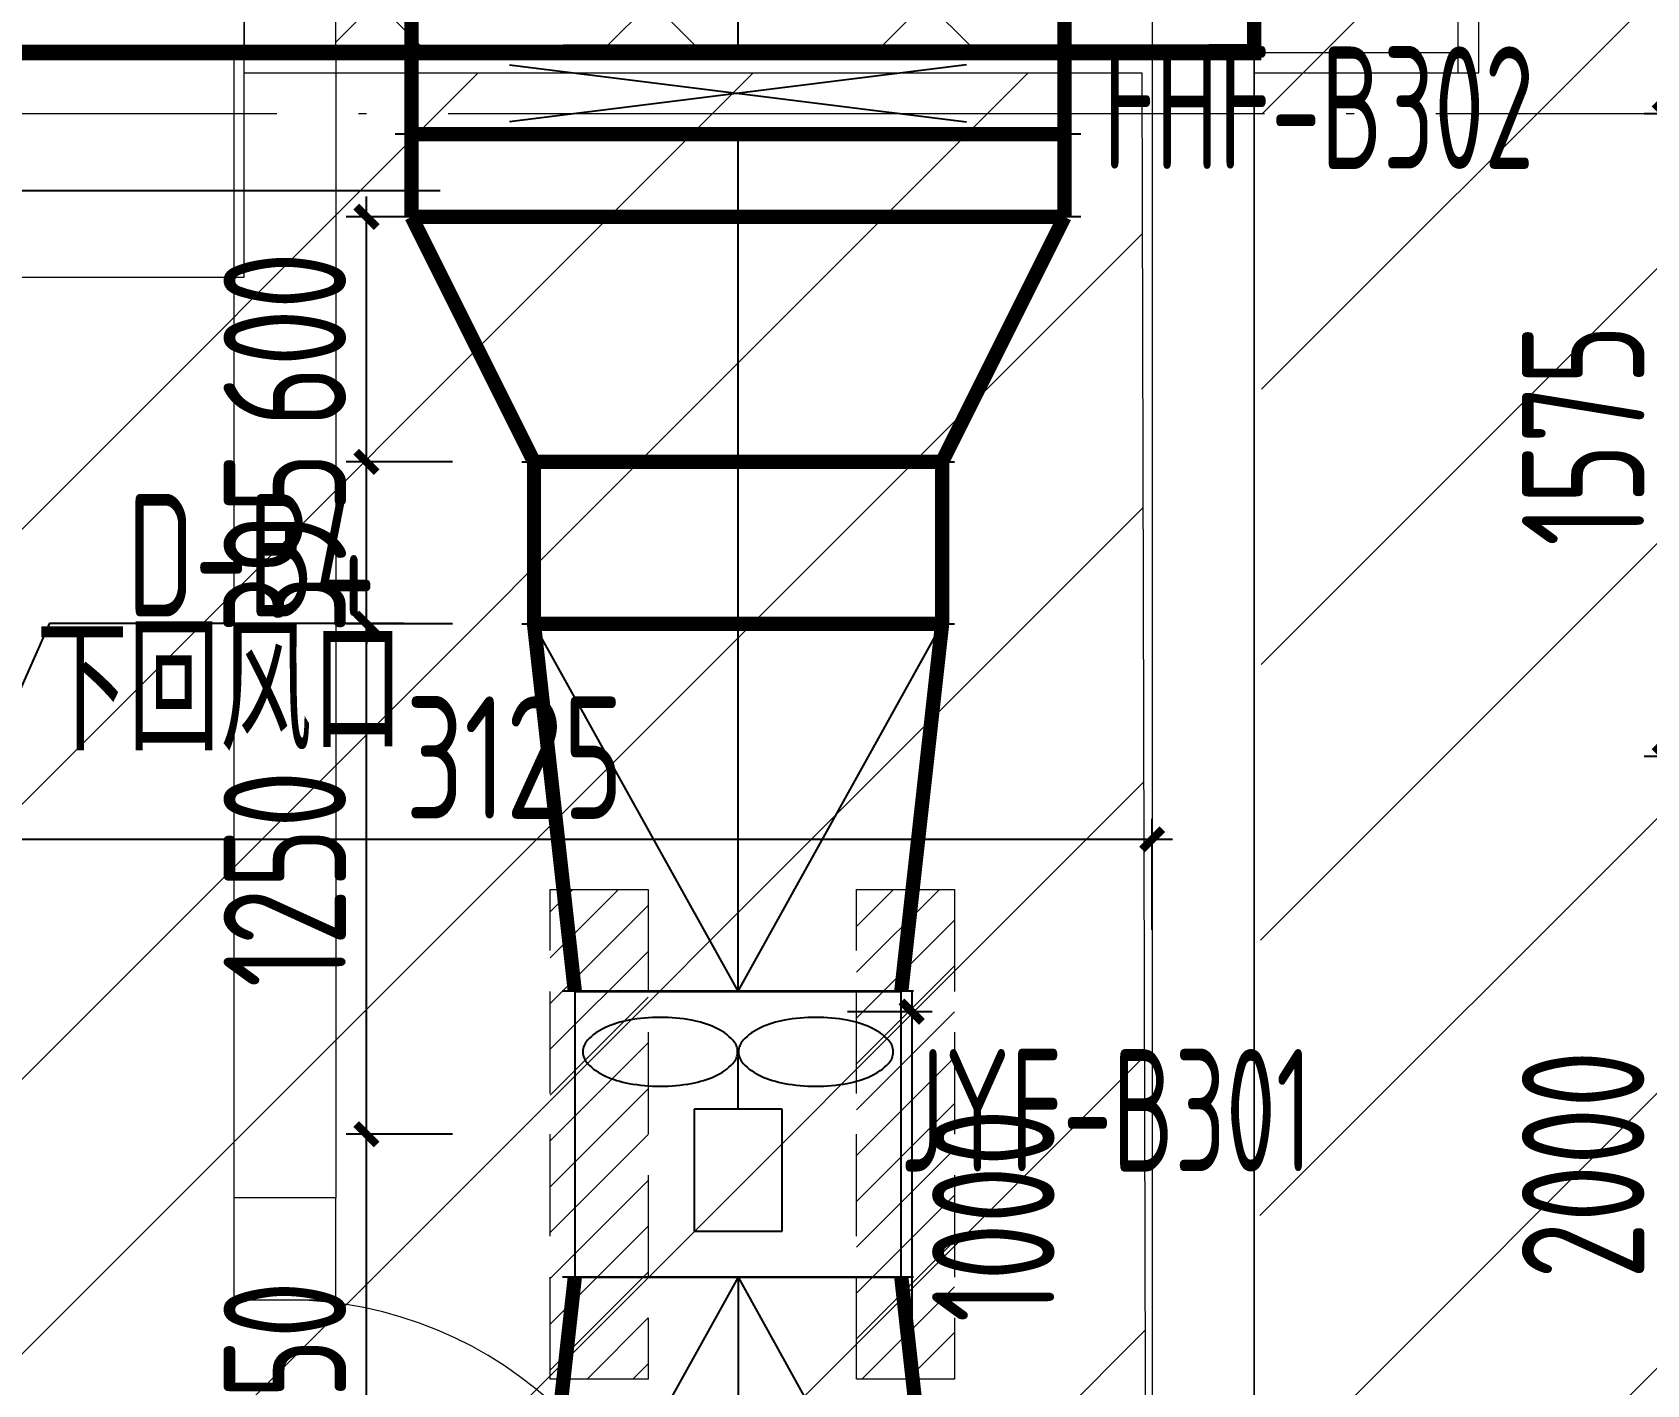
# Model space of a CAD drawing. Extents: x 4 to 13611208, y -605838 to 574722.
# Drawn here: x 13446978 to 13450934, y 191596 to 194909 of the extents above; entities that cross this region are included whole.
import ezdxf

# ---------------------------------------------------------------- set-up
doc = ezdxf.new("R2010")
doc.units = 0
doc.header["$LTSCALE"] = 1000
doc.header["$MEASUREMENT"] = 0
for name, pattern in [('CENTER2', [28.575000000000003, 19.05, -3.175, 3.175, -3.175]), ('DASH', [0.35, 0.25, -0.1]), ('DOTE', [2.4200000000000004, 2, -0.2, 0.02, -0.2])]:
    doc.linetypes.add(name, pattern=pattern)
for name, color, linetype in [('DUCT-D-P标注', 7, 'Continuous'), ('DUCT-K-P标注', 7, 'Continuous'), ('DUCT-X-P标注', 7, 'Continuous'), ('DUCT-X-S中心线', 5, 'CENTER2'), ('DUCT-X-S标注', 7, 'Continuous'), ('DUCT-X-S法兰', 4, 'Continuous'), ('DUCT-X-S管', 3, 'Continuous'), ('DUCT-X-S管端线', 4, 'Continuous'), ('DUCT-X-S管设备', 7, 'Continuous'), ('DUCT-X-S阀门', 7, 'Continuous'), ('SDF-标注', 7, 'Continuous')]:
    doc.layers.add(name, color=color, linetype=linetype)
doc.layers.add('建筑底图', color=8, linetype='Continuous', lineweight=13)
doc.styles.add('67', font='gbenor.shx', dxfattribs={"width": 0.7, "bigfont": 'hztxt.shx'})
doc.styles.add('du', font='gbenor.shx', dxfattribs={"width": 0.8, "bigfont": 'hztxt.shx'})
doc.dimstyles.new('67', dxfattribs={"dimscale": 100, "dimtxt": 3, "dimasz": 0.5, "dimexe": 0.5, "dimexo": 2, "dimgap": 0.5, "dimtad": 2, "dimdec": 0, "dimrnd": 5, "dimzin": 0, "dimdsep": 46, "dimtxsty": 'du', "dimblk": 'ARCHTICK', "dimcen": 0, "dimdle": 0.5, "dimclrd": 256, "dimclre": 256, "dimclrt": 256, "dimazin": 0, "dimtfac": 1, "dimtdec": 0, "dimtix": 1, "dimtmove": 2, "dimatfit": 3, "dimfxl": 100, "dimtolj": 1, "dimtzin": 0, "dimlwd": -1, "dimlwe": -1, "dimarcsym": 0})
pattern_1 = [(45, (0.2669163811951876, -129739.492322559), (-336.7596045400932, 336.7596045400933), [])]
pattern_2 = [(45, (793255.2557103541, 7.916241884231567e-09), (-56.1266007566822, 56.12660075668221), [])]

# ---------------------------------------------------------------- blocks, each defined once
blk = doc.blocks.new('$DorLib2D$00000001')
for p, q in [((0.45, 0.975), (0.5000000000000002, 0.975)), ((0.45, 0), (0.45, 0.975)), ((0.5, 0), (0.5, 0.975)), ((0.5, 0), (0.45, 0))]:
    blk.add_line(p, q)
at = {"lineweight": 13}
blk.add_arc((0.475, 0), 0.975, 91.46928358135379, 180, dxfattribs=at)
blk = doc.blocks.new('_FZH')
blk.add_lwpolyline([(-0.5, -0.5), (0.5, -0.5), (0.5000000000000001, 0.5), (-0.4999999999999999, 0.5)], close=True)
blk = doc.blocks.new('_ArchTick')
at = {"color": 0, "linetype": 'ByBlock', "const_width": 0.4}
blk.add_lwpolyline([(-0.5, -0.5), (0.5, 0.5)], dxfattribs=at)
blk = doc.blocks.new('*D330')
at = {"layer": 'SDF-标注', "transparency": 16777216}
for p, q in [((13450978.24580938, 191084.5146909715), (13450978.24580938, 193184.5146909706)), ((13451322.36620429, 193134.5146909706), (13450928.24580938, 193134.5146909706)), ((13451322.36620445, 191134.5146909715), (13450928.24580938, 191134.5146909715))]:
    blk.add_line(p, q, dxfattribs=at)
at = {"layer": 'SDF-标注', "transparency": 16777216, "xscale": 50, "yscale": 50, "zscale": 50}
for p, rotation in [((13450978.24580938, 193134.5146909706), 90), ((13450978.24580938, 191134.5146909715), 270)]:
    blk.add_blockref('_ArchTick', p, dxfattribs=dict(at, rotation=rotation))
at = {"layer": 'SDF-标注', "transparency": 16777216, "insert": (13450778.24580938, 192134.5146909732), "char_height": 300, "attachment_point": 5, "rotation": 90, "style": 'du'}
blk.add_mtext('\\A1;2000', dxfattribs=at)
blk = doc.blocks.new('*D331')
at = {"layer": 'SDF-标注', "transparency": 16777216}
for p, q in [((13450978.24580938, 193084.5146909706), (13450978.24580938, 194759.5146909707)), ((13451322.36620429, 194709.5146909707), (13450928.24580938, 194709.5146909707)), ((13451322.36620429, 193134.5146909706), (13450928.24580938, 193134.5146909706))]:
    blk.add_line(p, q, dxfattribs=at)
at = {"layer": 'SDF-标注', "transparency": 16777216, "xscale": 50, "yscale": 50, "zscale": 50}
for p, rotation in [((13450978.24580938, 194709.5146909707), 90), ((13450978.24580938, 193134.5146909706), 270)]:
    blk.add_blockref('_ArchTick', p, dxfattribs=dict(at, rotation=rotation))
at = {"layer": 'SDF-标注', "transparency": 16777216, "insert": (13450778.24580938, 193922.0146909728), "char_height": 300, "attachment_point": 5, "rotation": 90, "style": 'du'}
blk.add_mtext('\\A1;1575', dxfattribs=at)
blk = doc.blocks.new('*D971')
at = {"layer": 'DUCT-D-P标注', "transparency": 16777216}
for p, q in [((13446597.36620422, 192709.7500225883), (13446597.36620422, 192982)), ((13449722.36620434, 192709.7500225883), (13449722.36620434, 192982)), ((13446547.36620422, 192932), (13449772.36620434, 192932))]:
    blk.add_line(p, q, dxfattribs=at)
at = {"layer": 'DUCT-D-P标注', "transparency": 16777216, "xscale": 50, "yscale": 50, "zscale": 50, "rotation": 180}
blk.add_blockref('_ArchTick', (13446597.36620422, 192932), dxfattribs=at)
at = {"layer": 'DUCT-D-P标注', "transparency": 16777216, "xscale": 50, "yscale": 50, "zscale": 50}
blk.add_blockref('_ArchTick', (13449722.36620434, 192932), dxfattribs=at)
at = {"layer": 'DUCT-D-P标注', "transparency": 16777216, "insert": (13448159.86620428, 193132), "char_height": 300, "attachment_point": 5, "style": 'du'}
blk.add_mtext('\\A1;3125', dxfattribs=at)
blk = doc.blocks.new('*D972')
at = {"layer": 'DUCT-D-P标注', "transparency": 16777216}
for p, q in [((13449133.13379578, 192559.7500225883), (13449133.13379578, 191459.7500225883)), ((13448976, 192509.7500225883), (13449183.13379578, 192509.7500225883)), ((13448976, 191509.7500225883), (13449183.13379578, 191509.7500225883))]:
    blk.add_line(p, q, dxfattribs=at)
at = {"layer": 'DUCT-D-P标注', "transparency": 16777216, "xscale": 50, "yscale": 50, "zscale": 50}
for p, rotation in [((13449133.13379578, 192509.7500225883), 90), ((13449133.13379578, 191509.7500225883), 270)]:
    blk.add_blockref('_ArchTick', p, dxfattribs=dict(at, rotation=rotation))
at = {"layer": 'DUCT-D-P标注', "transparency": 16777216, "insert": (13449333.13379578, 192009.7500225905), "char_height": 300, "attachment_point": 5, "rotation": 90, "style": 'du'}
blk.add_mtext('\\A1;1000', dxfattribs=at)
blk = doc.blocks.new('*D1067')
at = {"layer": 'DUCT-X-S标注', "transparency": 16777216}
for p, q in [((13447797, 190908.8662676141), (13447797, 192259.3662676142)), ((13448007.62301034, 192209.3662676142), (13447747, 192209.3662676142)), ((13448007.62301034, 190958.8662676141), (13447747, 190958.8662676141))]:
    blk.add_line(p, q, dxfattribs=at)
at = {"layer": 'DUCT-X-S标注', "transparency": 16777216, "xscale": 50, "yscale": 50, "zscale": 50}
for p, rotation in [((13447797, 192209.3662676142), 90), ((13447797, 190958.8662676141), 270)]:
    blk.add_blockref('_ArchTick', p, dxfattribs=dict(at, rotation=rotation))
at = {"layer": 'DUCT-X-S标注', "transparency": 16777216, "insert": (13447597, 191584.1162676163), "char_height": 300, "attachment_point": 5, "rotation": 90, "style": 'du'}
blk.add_mtext('\\A1;1250', dxfattribs=at)
blk = doc.blocks.new('*D1068')
at = {"layer": 'DUCT-X-S标注', "transparency": 16777216}
for p, q in [((13447797, 192159.3662676142), (13447797, 193509.9662676141)), ((13448007.62301034, 193459.9662676141), (13447747, 193459.9662676141)), ((13448007.62301034, 192209.3662676142), (13447747, 192209.3662676142))]:
    blk.add_line(p, q, dxfattribs=at)
at = {"layer": 'DUCT-X-S标注', "transparency": 16777216, "xscale": 50, "yscale": 50, "zscale": 50}
for p, rotation in [((13447797, 193459.9662676141), 90), ((13447797, 192209.3662676142), 270)]:
    blk.add_blockref('_ArchTick', p, dxfattribs=dict(at, rotation=rotation))
at = {"layer": 'DUCT-X-S标注', "transparency": 16777216, "insert": (13447597, 192834.6662676163), "char_height": 300, "attachment_point": 5, "rotation": 90, "style": 'du'}
blk.add_mtext('\\A1;1250', dxfattribs=at)
blk = doc.blocks.new('*D1069')
at = {"layer": 'DUCT-X-S标注', "transparency": 16777216}
for p, q in [((13447797, 193856.4907664722), (13447797, 193906.4907664722)), ((13448007.62301034, 193856.4907664722), (13447747, 193856.4907664722)), ((13447797, 193459.9662676141), (13447797, 193856.4907664722)), ((13448007.62301034, 193459.9662676141), (13447747, 193459.9662676141)), ((13447797, 193459.9662676141), (13447797, 193409.9662676141))]:
    blk.add_line(p, q, dxfattribs=at)
at = {"layer": 'DUCT-X-S标注', "transparency": 16777216, "xscale": 50, "yscale": 50, "zscale": 50}
for p, rotation in [((13447797, 193856.4907664722), 270), ((13447797, 193459.9662676141), 90)]:
    blk.add_blockref('_ArchTick', p, dxfattribs=dict(at, rotation=rotation))
at = {"layer": 'DUCT-X-S标注', "transparency": 16777216, "insert": (13447597, 193658.2285170453), "char_height": 300, "attachment_point": 5, "rotation": 90, "style": 'du'}
blk.add_mtext('\\A1;395', dxfattribs=at)
blk = doc.blocks.new('*D1070')
at = {"layer": 'DUCT-X-S标注', "transparency": 16777216}
for p, q in [((13447797, 193806.4907664722), (13447797, 194506.8907664722)), ((13448007.62301034, 194456.8907664722), (13447747, 194456.8907664722)), ((13448007.62301034, 193856.4907664722), (13447747, 193856.4907664722))]:
    blk.add_line(p, q, dxfattribs=at)
at = {"layer": 'DUCT-X-S标注', "transparency": 16777216, "xscale": 50, "yscale": 50, "zscale": 50}
for p, rotation in [((13447797, 194456.8907664722), 90), ((13447797, 193856.4907664722), 270)]:
    blk.add_blockref('_ArchTick', p, dxfattribs=dict(at, rotation=rotation))
at = {"layer": 'DUCT-X-S标注', "transparency": 16777216, "insert": (13447597, 194156.6907664744), "char_height": 300, "attachment_point": 5, "rotation": 90, "style": 'du'}
blk.add_mtext('\\A1;600', dxfattribs=at)
blk = doc.blocks.new('$轴流风机$00000011')
for p, q in [((-500, 500), (-500, -500)), ((500, 500), (-500, 500)), ((500, -500), (500, 500)), ((-339.4800092864898, 134.6796910074772), (-339.4800092864898, -134.6796910074772)), ((87.95522044965765, 134.6796910074772), (-339.4800092864898, 134.6796910074772)), ((87.95522044965765, -134.6796910074772), (87.95522044965765, 134.6796910074772)), ((87.95522044965765, 0), (288.4946038684575, 0)), ((-339.4800092864898, -134.6796910074772), (87.95522044965765, -134.6796910074772)), ((-500, -500), (500, -500))]:
    blk.add_line(p, q)
for centre, radius, start, end in [((355.1290658579092, 328.7278263123881), 170.2906702038428, 129.1821255884627, 153.0603398671826), ((288.4946038684575, 410.4818086252635), 64.8209345055534, 90, 129.1821255884627), ((288.4946038684575, 410.4818086252635), 64.82093450552276, 50.81787441153735, 90), ((221.8601418790058, 328.7278263123881), 170.2906702037323, 26.93966013281736, 50.81787441153735), ((462.4428888200782, 274.1909822780144), 290.6672624295167, 153.0603398671826, 168.1126115914812), ((114.5463189241127, 274.1909822780144), 290.6672624295164, 11.88738840851878, 26.93966013281736), ((633.07206670288, 238.2729985965852), 465.0358888982827, 168.1126115914812, 180), ((-56.08285895868903, 238.2729985965852), 465.0358888982828, 0, 11.88738840851878), ((633.07206670288, 238.2729985965852), 465.0358888974643, 180, 191.8873884085187), ((-56.08285895868903, 238.2729985965852), 465.035888898019, 348.1126115914813, 0), ((462.4428888200782, 202.3550149151561), 290.6672624290152, 191.8873884085187, 206.9396601328174), ((114.5463189241127, 202.3550149151561), 290.6672624293529, 333.0603398671827, 348.1126115914813), ((355.1290658579092, 147.8181708826014), 170.2906702042031, 206.9396601328174, 230.8178744115374), ((221.8601418790058, 147.8181708826014), 170.2906702039885, 309.1821255884627, 333.0603398671827), ((288.4946038684575, 66.06418856972596), 64.82093450569862, 230.8178744115374, 270), ((288.4946038684575, 66.06418856972596), 64.82093450561933, 270, 309.1821255884627), ((355.1290658579092, -147.8181708826014), 170.2906702042102, 129.1821255884627, 153.0603398671826), ((288.4946038684575, -66.06418856972596), 64.82093450570038, 90, 129.1821255884627), ((288.4946038684575, -66.06418856972596), 64.82093450561933, 50.81787441153735, 90), ((221.8601418790058, -147.8181708826014), 170.290670203996, 26.93966013281736, 50.81787441153735), ((462.4428888200782, -202.3550149151561), 290.6672624290063, 153.0603398671826, 168.1126115914812), ((114.5463189241127, -202.3550149151561), 290.6672624293437, 11.88738840851878, 26.93966013281736), ((633.07206670288, -238.2729985965852), 465.0358888974643, 168.1126115914812, 180), ((-56.08285895868903, -238.2729985965852), 465.035888898019, 0, 11.88738840851878), ((633.07206670288, -238.2729985965852), 465.0358888982922, 180, 191.8873884085187), ((-56.08285895868903, -238.2729985965852), 465.0358888982919, 348.1126115914813, 0), ((462.4428888200782, -274.1909822780144), 290.6672624295167, 191.8873884085187, 206.9396601328174), ((114.5463189241127, -274.1909822780144), 290.6672624295169, 333.0603398671827, 348.1126115914813), ((355.1290658579092, -328.7278263123881), 170.2906702038428, 206.9396601328174, 230.8178744115374), ((221.8601418790058, -328.7278263123881), 170.2906702037334, 309.1821255884627, 333.0603398671827), ((288.4946038684575, -410.4818086252635), 64.82093450555568, 230.8178744115374, 270), ((288.4946038684575, -410.4818086252635), 64.82093450552276, 270, 309.1821255884627)]:
    blk.add_arc(centre, radius, start, end)
for p in [(-500, 0), (500, 0)]:
    blk.add_point(p)

msp = doc.modelspace()

# ---------------------------------------------------------------- hatches: boundary and pattern name
at = {"layer": '建筑底图', "linetype": 'DASH'}
h = msp.add_hatch(dxfattribs=at)
h.set_pattern_fill('ANSI31', color=8, scale=300, style=0)
h.set_pattern_definition(pattern_1)
h.paths.add_polyline_path([(13449997.3662043, 197653.7500886408), (13455897.36620666, 197653.7500886404), (13455897.366207, 184653.7500886758), (13449972.36620379, 184703.7525290663)])
at = {"layer": '建筑底图'}
h = msp.add_hatch(dxfattribs=at)
h.set_pattern_fill('ANSI37', color=8, scale=300, style=0)
h.set_pattern_definition([(45, (0, 0), (-336.7596045400932, 336.7596045400933), []), (135, (0, 0), (-336.7596045400933, -336.7596045400932), [])])
h.paths.add_polyline_path([(13449722.36620396, 194859.5146858197), (13449722.36620116, 195109.5146858726), (13447722.36620498, 195109.5146856295), (13447722.36620498, 194859.5146858187)])
at = {"layer": '建筑底图', "linetype": 'DASH'}
h = msp.add_hatch(dxfattribs=at)
h.set_pattern_fill('ANSI31', color=8, scale=300, style=0)
h.set_pattern_definition(pattern_1)
h.paths.add_polyline_path([(13444197.36620512, 194859.5146828463), (13446297.36620497, 194859.5146828463), (13446297.36620497, 194309.5146844555), (13447497.36620497, 194309.514683548), (13447497.36620535, 194809.5146845103), (13449697.36620421, 194809.5146845718), (13449722.36620434, 184909.5171260531), (13444172.3662059, 184909.5171263935)])
h = msp.add_hatch(dxfattribs=at)
h.set_pattern_fill('ANSI31', color=8, scale=50, style=0)
h.set_pattern_definition(pattern_2)
h.paths.add_polyline_path([(13448247.62301496, 191609.3662676142), (13448247.62301124, 192809.3662676142), (13448487.62301124, 192809.3662683574), (13448487.62301496, 191609.3662683574)])
h = msp.add_hatch(dxfattribs=at)
h.set_pattern_fill('ANSI31', color=8, scale=50, style=0)
h.set_pattern_definition(pattern_2)
h.paths.add_polyline_path([(13448997.62301501, 191609.3662699388), (13448997.62301129, 192809.3662699388), (13449237.62301129, 192809.366270682), (13449237.62301501, 191609.366270682)])

# ---------------------------------------------------------------- linework, layer by layer
at = {"layer": 'DUCT-D-P标注'}
for q in [(13446597.36620422, 192509.7500225883, 4300), (13447888.61461511, 193461.2226597172)]:
    msp.add_line((13447020.78480323, 193461.2226597172), q, dxfattribs=at)
at = {"layer": 'DUCT-D-P标注', "const_width": 35}
msp.add_lwpolyline([(13444172.36620593, 194859.5146855215), (13449972.36620482, 194859.5146858197), (13449972.36620586, 197909.5146856215), (13455922.36620661, 197909.5146845315), (13455922.3662075, 181559.5181043504), (13450197.36620583, 181559.5181043504), (13450197.36620583, 184909.5171260323), (13444172.36455184, 184909.5171260249), (13444172.36786041, 194859.5153822983)], dxfattribs=at)
at = {"layer": 'DUCT-K-P标注', "const_width": 35}
msp.add_lwpolyline([(13444172.36758171, 194858.5527504617), (13449972.36758061, 194858.55275076), (13449972.36758164, 197908.5527505617), (13455922.36758239, 197908.5527494718), (13455922.36758328, 181559.5181043504), (13450197.36758161, 181559.5181043504), (13450197.36758161, 184908.5551909725), (13444172.36592762, 184908.5551909651), (13444172.3692362, 194858.5534472385)], dxfattribs=at)
at = {"layer": 'DUCT-X-P标注', "const_width": 35}
for points in [[(13444172.36620507, 194858.5527451193), (13449972.36620396, 194858.5527454176), (13449972.366205, 197908.5527452193), (13455922.36620575, 197908.5527441294), (13455922.3662066, 181559.5181043504), (13450197.36620492, 181559.5181043504), (13450197.36620497, 184908.5551856302), (13444172.36455098, 184908.5551856227), (13444172.36785955, 194858.5534418962)], [(13444172.36620502, 194858.5527504617), (13449972.36620392, 194858.5527507599), (13449972.36620495, 197908.5527505617), (13455922.3662057, 197908.5527494717), (13455922.3662066, 181559.5181043504), (13450197.36620492, 181559.5181043504), (13450197.36620492, 184908.5551909725), (13444172.36455094, 184908.5551909651), (13444172.36785951, 194858.5534472385)]]:
    msp.add_lwpolyline(points, dxfattribs=at)
at = {"layer": 'DUCT-X-S中心线'}
for p, q in [((13448707.62301034, 194859.7146857182), (13448707.62301034, 195109.5275450144)), ((13448707.62301034, 194456.8907664722), (13448707.62301034, 194659.3146857182)), ((13448707.62301034, 193856.6907664722), (13448707.62301034, 194456.6907664722)), ((13448707.62301034, 193459.9662676141), (13448707.62301034, 193856.4907664722)), ((13448707.62301034, 192559.7662676141), (13448707.62301034, 193459.7662676141)), ((13448707.62301034, 191858.9662676141), (13448707.62301034, 190958.9662676141))]:
    msp.add_line(p, q, dxfattribs=at)
at = {"layer": 'DUCT-X-S标注'}
msp.add_lwpolyline([(13447977.5, 194520.4123830069), (13445587.5, 194520.4123830069)], dxfattribs=at)
at = {"layer": 'DUCT-X-S法兰'}
for p, q in [((13449547.62301034, 194859.6146857182), (13447867.62301034, 194859.6146857182)), ((13449547.62301034, 194659.4146857182), (13447867.62301034, 194659.4146857182)), ((13449547.62301034, 194456.7907664722), (13447867.62301034, 194456.7907664722)), ((13448177.62301034, 193856.5907664722), (13449237.62301034, 193856.5907664722)), ((13448177.62301034, 193459.8662676141), (13449237.62301034, 193459.8662676141)), ((13449137.62301034, 192559.6662676141), (13448277.62301034, 192559.6662676141)), ((13449137.62301034, 191859.0662676141), (13448277.62301034, 191859.0662676141))]:
    msp.add_line(p, q, dxfattribs=at)
at = {"layer": 'DUCT-X-S法兰', "color": 18, "true_color": 0x000000}
for p in [(13448707.62301034, 194859.7146857182, 2615), (13448707.62301034, 194859.5146857182, 2615), (13448707.62301034, 194659.5146857182, 2550), (13448707.62301034, 194659.3146857182, 2550), (13448707.62301034, 194456.8907664722, 2550), (13448707.62301034, 194456.6907664722, 2550), (13448707.62301034, 193856.6907664722, 2500), (13448707.62301034, 193856.4907664722, 2500), (13448707.62301034, 193459.9662676141, 2500), (13448707.62301034, 193459.7662676141, 2500), (13448707.62301034, 192559.7662676141, 2500), (13448707.62301034, 192559.566267614, 2500), (13448707.62301034, 191859.1662676141, 2500), (13448707.62301034, 191858.9662676141, 2500)]:
    msp.add_point(p, dxfattribs=at)
at = {"layer": 'DUCT-X-S管'}
for p, q in [((13448707.62301034, 192559.7662676141), (13448207.62301034, 193459.7662676147)), ((13448707.62301034, 192559.7662676141), (13449207.62301034, 193459.7662676134)), ((13448707.62301034, 191858.9662676141), (13448207.62301034, 190958.9662676147)), ((13448707.62301034, 191858.9662676141), (13449207.62301034, 190958.9662676135))]:
    msp.add_line(p, q, dxfattribs=at)
at = {"layer": 'DUCT-X-S管', "const_width": 35}
for points in [[(13447907.62301034, 195109.5275450144), (13447907.62301034, 194859.7146857182)], [(13449507.62301034, 194859.7146857182), (13449507.62301034, 195109.5275450144)], [(13447907.62301034, 194859.7146857182), (13449507.62301034, 194859.7146857182)], [(13447907.62301034, 194659.5146857182), (13447907.62301034, 194859.5146857182)], [(13449507.62301034, 194859.5146857182), (13449507.62301034, 194659.5146857182)], [(13449507.62301034, 194659.3146857182), (13447907.62301034, 194659.3146857182)], [(13447907.62301034, 194659.3146857182), (13447907.62301034, 194456.8907664722)], [(13449507.62301034, 194456.8907664722), (13449507.62301034, 194659.3146857182)], [(13447907.62301034, 194456.8907664722), (13449507.62301034, 194456.8907664722)], [(13448207.62301034, 193856.6907664728), (13447907.62301034, 194456.6907664732)], [(13449207.62301034, 193856.6907664716), (13449507.62301034, 194456.6907664712)], [(13449207.62301034, 193856.4907664722), (13448207.62301034, 193856.4907664722)], [(13448207.62301034, 193856.4907664722), (13448207.62301034, 193459.9662676141)], [(13449207.62301034, 193459.9662676141), (13449207.62301034, 193856.4907664722)], [(13448207.62301034, 193459.9662676141), (13449207.62301034, 193459.9662676141)], [(13448307.62301034, 192559.7662676146), (13448207.62301034, 193459.7662676147)], [(13449107.62301034, 192559.7662676136), (13449207.62301034, 193459.7662676134)], [(13448307.62301034, 191858.9662676146), (13448207.62301034, 190958.9662676147)], [(13449107.62301034, 191858.9662676136), (13449207.62301034, 190958.9662676135)]]:
    msp.add_lwpolyline(points, dxfattribs=at)
at = {"layer": 'DUCT-X-S管', "color": 18, "true_color": 0x000000}
for p in [(13448707.62301034, 194456.6907664722, 2550), (13448707.62301034, 193856.6907664722, 2500), (13448707.62301034, 193459.7662676141, 2500), (13448707.62301034, 192559.7662676141, 2500), (13448707.62301034, 191858.9662676141, 2500)]:
    msp.add_point(p, dxfattribs=at)
at = {"layer": 'DUCT-X-S管端线'}
for p, q in [((13447907.62301034, 194859.5146857182), (13449507.62301034, 194859.5146857182)), ((13447907.62301034, 194659.5146857182), (13449507.62301034, 194659.5146857182)), ((13449507.62301034, 194456.6907664712), (13447907.62301034, 194456.6907664732)), ((13448207.62301034, 193856.6907664728), (13449207.62301034, 193856.6907664716)), ((13449207.62301034, 193459.7662676134), (13448207.62301034, 193459.7662676147)), ((13448307.62301034, 192559.7662676146), (13449107.62301034, 192559.7662676136)), ((13448307.62301034, 192559.4662676146), (13449107.62301034, 192559.4662676136)), ((13448307.62301034, 192559.4662676146), (13449107.62301034, 192559.4662676136)), ((13448307.62301034, 191859.2662676146), (13449107.62301034, 191859.2662676136)), ((13448307.62301034, 191859.2662676146), (13449107.62301034, 191859.2662676136)), ((13449107.62301034, 191858.9662676136), (13448307.62301034, 191858.9662676146))]:
    msp.add_line(p, q, dxfattribs=at)
at = {"layer": 'DUCT-X-S阀门'}
for p, q in [((13448147.62301034, 194829.5146857182), (13449267.62301034, 194689.5146857182)), ((13449267.46555891, 194829.5933561571), (13448147.78046177, 194689.4360152792)), ((13449107.62301034, 192559.5162676136), (13448307.62301034, 192559.5162676146)), ((13448307.62301034, 192559.5162676146), (13448307.62301034, 192559.4162676145)), ((13449107.62301034, 192559.4162676136), (13448307.62301034, 192559.4162676145)), ((13448846.79368365, 192559.4412676139), (13448507.62301034, 192559.4902226842)), ((13448686.79368365, 192559.4412676141), (13448507.62301034, 192559.4671286734)), ((13448652.42702413, 192559.4953301164), (13448536.95697029, 192559.4453301166)), ((13448907.62301034, 192559.4555816676), (13448660.38352213, 192559.4912676141)), ((13448781.92439527, 192559.491267614), (13448666.45434143, 192559.4412676141)), ((13448904.46152215, 192559.4854640384), (13448788.99146831, 192559.4354640385)), ((13448907.62301034, 192559.4786756783), (13448820.38352213, 192559.4912676139)), ((13449107.62301034, 192559.4162676136), (13449107.62301034, 192559.5162676136)), ((13449107.62301034, 191859.3162676136), (13448307.62301034, 191859.3162676145)), ((13448307.62301034, 191859.3162676145), (13448307.62301034, 191859.2162676145)), ((13449107.62301034, 191859.2162676136), (13448307.62301034, 191859.2162676145)), ((13448846.79368365, 191859.2412676139), (13448507.62301034, 191859.2902226842)), ((13448686.79368365, 191859.2412676141), (13448507.62301034, 191859.2671286734)), ((13448652.42702413, 191859.2953301164), (13448536.95697029, 191859.2453301166)), ((13448907.62301034, 191859.2555816676), (13448660.38352213, 191859.2912676141)), ((13448781.92439527, 191859.291267614), (13448666.45434143, 191859.2412676141)), ((13448904.46152215, 191859.2854640383), (13448788.99146831, 191859.2354640385)), ((13448907.62301034, 191859.2786756783), (13448820.38352213, 191859.2912676139)), ((13449107.62301034, 191859.2162676136), (13449107.62301034, 191859.3162676136))]:
    msp.add_line(p, q, dxfattribs=at)
at = {"layer": '建筑底图', "color": 8}
for p, q in [((13447472.36620501, 194859.5146860715), (13447472.36620494, 192053.7499667969)), ((13447722.3662043, 194859.5146858061), (13449722.36620508, 194859.5146859043)), ((13447722.3662049, 194859.514686123), (13447722.36620494, 192053.7499667969)), ((13449722.36620426, 194859.5146855469), (13449722.36620441, 191384.5146849759)), ((13449972.36620459, 194859.5146858197), (13450472.36620459, 194859.514685831)), ((13449972.36620433, 194859.5146855469), (13449972.36620424, 191384.5146857096)), ((13449972.36620459, 194809.5146858197), (13450472.36620459, 194809.514685831))]:
    msp.add_line(p, q, dxfattribs=at)
at = {"layer": '建筑底图', "color": 8, "linetype": 'DOTE'}
msp.add_line((13474197.36620497, 194709.5146856282), (13119297.36620772, 194709.5146856282), dxfattribs=at)
at = {"layer": '建筑底图', "color": 8}
for points in [[(13449972.36620434, 197909.5146856214), (13455922.36620673, 197909.5146836017), (13455922.36620702, 184909.5171260299), (13449972.3662054, 184909.5171260324)], [(13444197.36620497, 194859.5153823114), (13446297.36620497, 194859.5146840197), (13446297.36620497, 194309.5146856289), (13447497.36620497, 194309.5146847215), (13447497.36620535, 194809.5146856838), (13449697.36620421, 194809.5146857452), (13449722.36620434, 184909.5171260531), (13444197.36620496, 184859.5146856282)]]:
    msp.add_lwpolyline(points, close=True, dxfattribs=at)
at = {"layer": '建筑底图', "color": 8, "linetype": 'DASH'}
for points in [[(13448247.62301496, 191609.3662676142), (13448247.62301124, 192809.3662676142), (13448487.62301124, 192809.3662683574), (13448487.62301496, 191609.3662683574)], [(13448487.62301496, 191609.3662683574), (13448247.62301124, 191609.3662683574), (13448247.62301124, 192809.3662676142), (13448487.62301496, 192809.3662676142)], [(13449237.62301501, 191609.366270682), (13448997.62301129, 191609.366270682), (13448997.62301129, 192809.3662699388), (13449237.62301501, 192809.3662699388)]]:
    msp.add_lwpolyline(points, close=True, dxfattribs=at)

# ---------------------------------------------------------------- block references
at = {"layer": 'DUCT-X-S管设备', "xscale": 0.7000000000000001, "yscale": 0.8, "zscale": 800, "rotation": 89.99999999993007}
msp.add_blockref('$轴流风机$00000011', (13448707.62301034, 192209.3662676141, 2500), dxfattribs=at)
at = {"layer": '建筑底图', "color": 8}
for name, p, xscale, yscale, zscale in [('$DorLib2D$00000001', (13450972.36620433, 194809.514685831), -1000, 1000, 100), ('_FZH', (13446897.36620497, 194709.5146856299), 1200, 800, 800), ('_FZH', (13449847.36620396, 194984.5146858197), 250, 250, 250), ('_FZH', (13447597.36620501, 191928.7499674976), 250, 250, 250)]:
    msp.add_blockref(name, p, dxfattribs=dict(at, xscale=xscale, yscale=yscale, zscale=zscale))
for name, p, xscale, yscale, zscale, rotation in [('_FZH', (13447609.86620433, 194984.5146855654), 225.0000012945384, 249.9999998043058, 249.9999998043058, 3.659813364290142e-07), ('$DorLib2D$00000001', (13447597.36620496, 191303.7499672619), 1000, 1000, 1000, 270)]:
    msp.add_blockref(name, p, dxfattribs=dict(at, xscale=xscale, yscale=yscale, zscale=zscale, rotation=rotation))

# ---------------------------------------------------------------- texts
at = {"layer": 'DUCT-D-P标注', "style": '67', "width": 0.75}
for s, p in [('D-B4', (13447210.61324654, 193478.215933849, 8600)), ('下回风口', (13446988.00816418, 193149.1944463095, 12950))]:
    msp.add_text(s, height=300, dxfattribs=at).set_placement(p)
at = {"layer": 'DUCT-X-P标注', "style": 'du', "width": 0.7}
for s, p in [('FHF-B302', (13449601.9277746, 194574.3660764016, 2020)), ('JYF-B301', (13449105.08989219, 192118.081848977, -5200))]:
    msp.add_text(s, height=300, dxfattribs=at).set_placement(p)

# ---------------------------------------------------------------- dimensions: what is measured, and where the dimension line sits
at = {"layer": 'DUCT-D-P标注'}
dim = msp.add_linear_dim(base=(13449722.36620434, 192932), p1=(13446597.36620422, 192509.7500225883, 4050), p2=(13449722.36620434, 192509.7500225883, 4050), dimstyle='67', dxfattribs=at)
dim.commit()
dim.dimension.update_dxf_attribs({"geometry": '*D971', "text_midpoint": (13448159.86620428, 193132)})
dim = msp.add_linear_dim(base=(13449133.13379578, 191509.7500225883), p1=(13448776, 192509.7500225883, 4050), p2=(13448776, 191509.7500225883, 4050), angle=90, dimstyle='67', dxfattribs=at)
dim.commit()
dim.dimension.update_dxf_attribs({"geometry": '*D972', "text_midpoint": (13449333.13379578, 192009.7500225905)})
at = {"layer": 'DUCT-X-S标注'}
for base, p1, p2, picture, middle in [((13447797, 194456.8907664722), (13448207.62301034, 193856.4907664722, 2500), (13448207.62301034, 194456.8907664722, 2550), '*D1070', (13447597, 194156.6907664744)), ((13447797, 193856.4907664722), (13448207.62301034, 193459.9662676141, 2500), (13448207.62301034, 193856.4907664722, 2500), '*D1069', (13447597, 193658.2285170453)), ((13447797, 193459.9662676141), (13448207.62301034, 192209.3662676142, 2500), (13448207.62301034, 193459.9662676141, 2500), '*D1068', (13447597, 192834.6662676163)), ((13447797, 192209.3662676142), (13448207.62301034, 190958.8662676141, 2500), (13448207.62301034, 192209.3662676142, 2500), '*D1067', (13447597, 191584.1162676163))]:
    dim = msp.add_linear_dim(base=base, p1=p1, p2=p2, angle=90, dimstyle='67', dxfattribs=at)
    dim.commit()
    dim.dimension.update_dxf_attribs({"geometry": picture, "text_midpoint": middle})
at = {"layer": 'SDF-标注'}
for base, p1, p2, picture, middle in [((13450978.24580938, 194709.5146909707), (13451522.36620429, 193134.5146909706), (13451522.36620429, 194709.5146909707), '*D331', (13450778.24580938, 193922.0146909728)), ((13450978.24580938, 193134.5146909706), (13451522.36620445, 191134.5146909715), (13451522.36620429, 193134.5146909706), '*D330', (13450778.24580938, 192134.5146909732))]:
    dim = msp.add_linear_dim(base=base, p1=p1, p2=p2, angle=90, dimstyle='67', dxfattribs=at)
    dim.commit()
    dim.dimension.update_dxf_attribs({"geometry": picture, "text_midpoint": middle})

doc.saveas('drawing.dxf')
